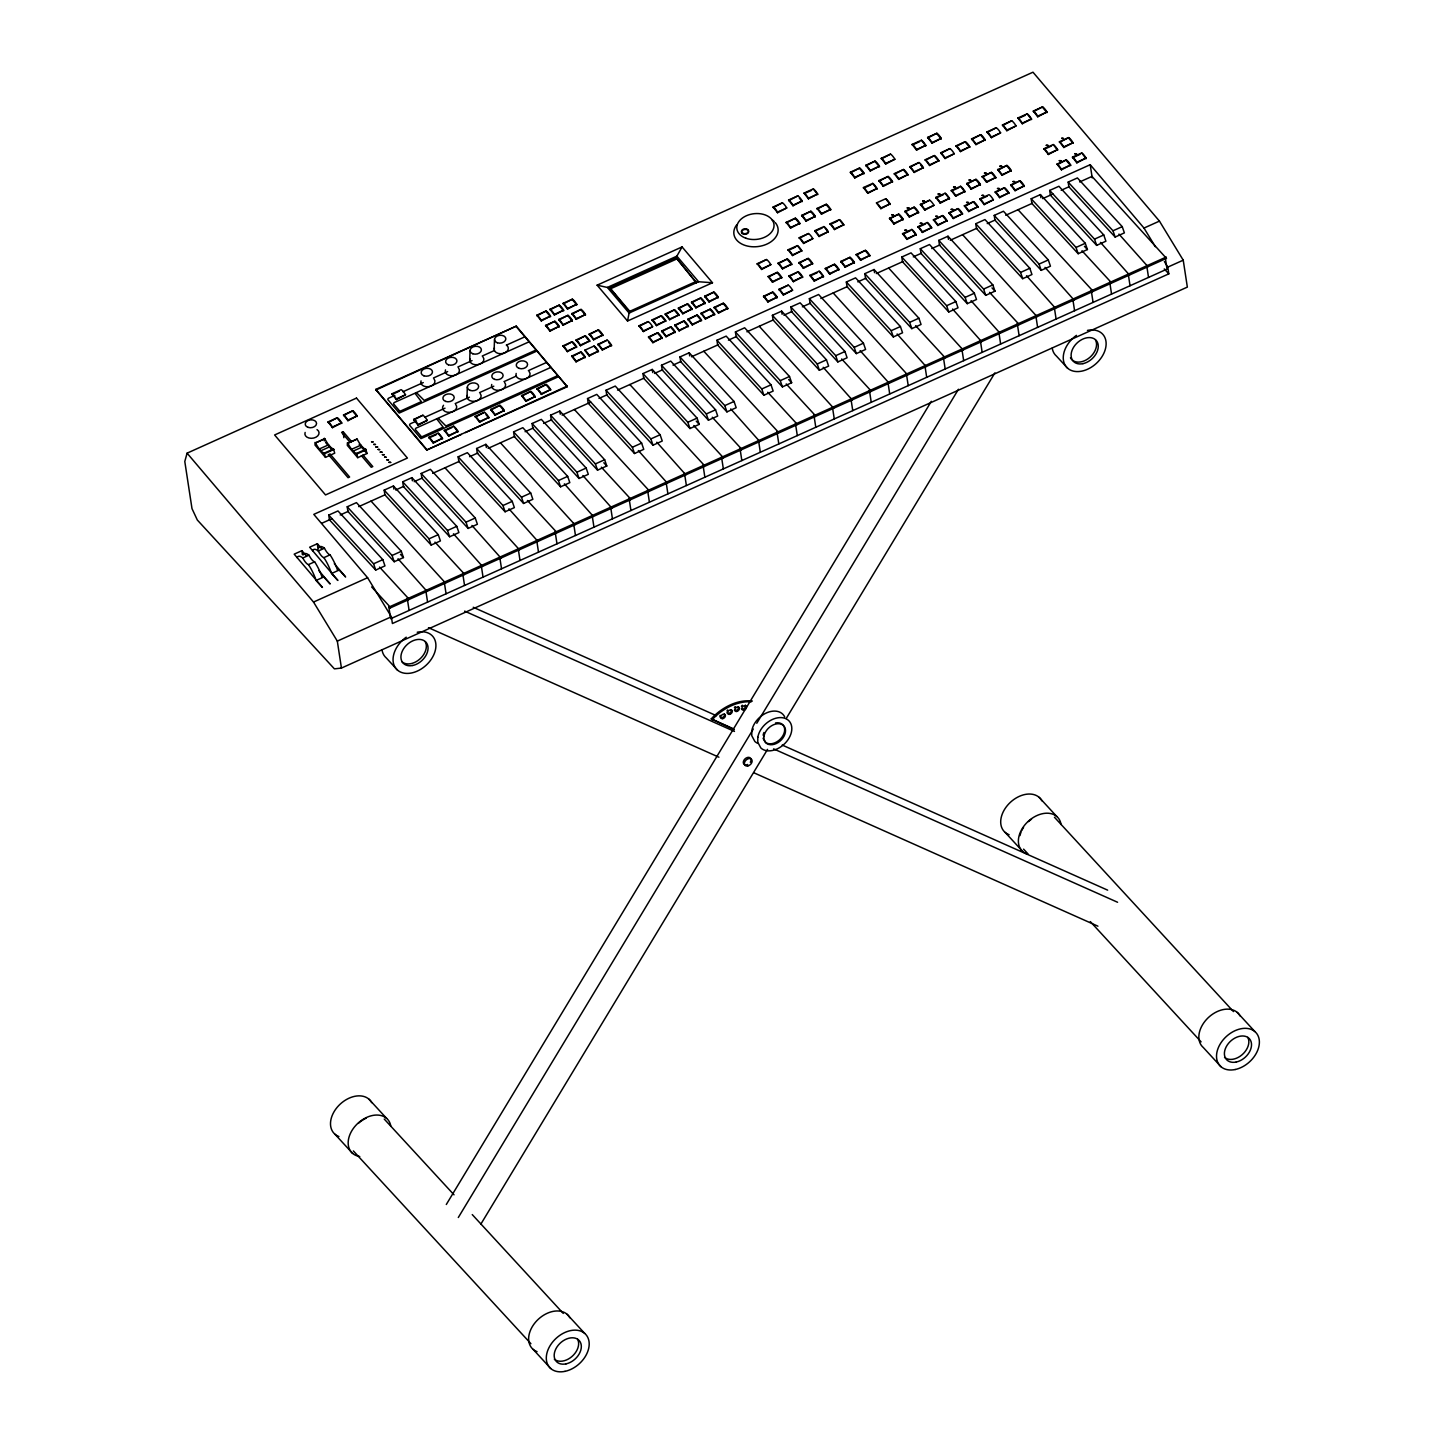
<?xml version="1.0" encoding="UTF-8"?>
<svg xmlns="http://www.w3.org/2000/svg" width="1444" height="1444" viewBox="0 0 1444 1444"><rect width="100%" height="100%" fill="white"/><g stroke="black" fill="none" stroke-linecap="round" stroke-linejoin="round"><path stroke-width="1.5" d="M315.099 442.387L315.027 445.077L325.46 457.369L334.719 453.181L333.492 448.976A16.155 4.91 65.8 0 1 330.116 446.611L328.582 444.806A16.155 4.91 65.8 0 1 324.792 438.723L315.532 442.911A16.155 4.91 65.8 0 0 319.323 448.976L320.857 450.781A16.155 4.91 65.8 0 0 324.214 453.145L325.46 457.369M324.286 440.907L324.358 438.218M347.39 442.712L347.318 445.384L357.751 457.676L367.011 453.506L365.783 449.283A16.155 4.91 65.8 0 1 362.426 446.936L360.892 445.131A16.155 4.91 65.8 0 1 357.101 439.048L347.823 443.218A16.155 4.91 65.8 0 0 351.614 449.301L353.148 451.106A16.155 4.91 65.8 0 0 356.524 453.452L357.751 457.676M466.99 396.775L467.333 387.118M469.715 360.17L470.04 350.513M494.173 349.141L494.498 339.502M627.544 321.001L629.097 313.041L607.364 287.446L597.112 285.172L627.544 321.001L712.488 282.753L682.073 246.924L597.112 285.172M187.088 453.163L184.796 461.502L191.998 508.631L197.323 520.02L334.412 668.861L341.434 668.067L1187.347 287.103L1183.232 260.173L1159.442 221.112L1032.983 72.2L187.088 453.163L313.528 602.058L337.318 641.118L341.434 668.067M607.364 287.446L676.875 256.148L682.073 246.924M446.304 1204.495L931.326 401.324M458.308 1217.509L753.281 729.039M756.782 723.263L958.473 389.248M480.744 1224.313L767.558 749.364M786.222 718.48L994.916 372.877M773.136 206.979L782.413 202.81A11.552 3.52 65.8 0 1 786.745 207.936L777.558 212.737L773.136 206.979A11.552 3.52 65.8 0 1 777.486 212.106L777.558 212.737M788.586 200.03L797.846 195.861A11.552 3.52 65.8 0 1 802.196 200.969L793.009 205.788L788.586 200.03A11.552 3.52 65.8 0 1 792.937 205.156L793.009 205.788M804.037 193.081L813.297 188.893A11.552 3.52 65.8 0 1 817.647 194.019L808.459 198.839L804.037 193.081A11.552 3.52 65.8 0 1 808.369 198.189L808.459 198.839M850.372 172.197L859.649 168.027A11.552 3.52 65.8 0 1 863.981 173.154L854.794 177.955L850.372 172.197A11.552 3.52 65.8 0 1 854.722 177.323L854.794 177.955M865.822 165.248L875.082 161.078A11.552 3.52 65.8 0 1 879.432 166.186L870.245 171.006L865.822 165.248A11.552 3.52 65.8 0 1 870.172 170.374L870.245 171.006M881.273 158.298L890.533 154.111A11.552 3.52 65.8 0 1 894.883 159.237L885.677 164.056L881.273 158.298A11.552 3.52 65.8 0 1 885.605 163.407L885.677 164.056M912.157 144.382L921.434 140.212A11.552 3.52 65.8 0 1 925.766 145.321L916.579 150.14L912.157 144.382A11.552 3.52 65.8 0 1 916.507 149.49L916.579 150.14M927.608 137.415L936.867 133.245A11.552 3.52 65.8 0 1 941.217 138.371L932.03 143.173L927.608 137.415A11.552 3.52 65.8 0 1 931.958 142.541L932.03 143.173M773.208 207.629L782.413 202.81M788.659 200.662L797.846 195.861M805.951 192.882L811.51 190.373M850.444 172.847L859.649 168.027M865.895 165.88L875.082 161.078M881.345 158.93L890.533 154.111M912.229 145.014L919.647 141.674M927.68 138.064L936.867 133.245M536.861 315.171L546.139 310.983A11.552 3.52 65.8 0 1 550.489 316.11L541.283 320.929L536.861 315.171A11.552 3.52 65.8 0 1 541.211 320.279L541.283 320.929M550.002 309.251L559.261 305.081A11.552 3.52 65.8 0 1 563.611 310.189L554.424 315.009L550.002 309.251A11.552 3.52 65.8 0 1 554.352 314.377L554.424 315.009M563.124 303.33L572.402 299.161A11.552 3.52 65.8 0 1 576.752 304.287L567.546 309.088L563.124 303.33A11.552 3.52 65.8 0 1 567.474 308.456L567.546 309.088M536.933 315.803L546.139 310.983M550.074 309.882L559.261 305.081M563.196 303.98L572.402 299.161M461.358 434.427L426.72 450.023L375.729 389.429L516.302 326.127L567.293 386.721L465.419 432.586M375.801 390.06L516.302 326.127M777.486 212.106L786.745 207.936M792.937 205.156L802.196 200.969M808.369 198.189L817.647 194.019M854.722 177.323L863.981 173.154M870.172 170.374L879.432 166.186M885.605 163.407L894.883 159.237M916.507 149.49L925.766 145.321M931.958 142.541L941.217 138.371M628.501 310.929L609.783 287.771L676.207 257.862L696.351 282.681L676.207 257.862M609.928 289.053L676.352 259.144M541.211 320.279L550.489 316.11M554.352 314.377L563.611 310.189M567.474 308.456L576.752 304.287M328.059 421.901L337.336 417.731A11.552 3.52 65.8 0 1 341.668 422.857L332.481 427.659L328.059 421.901A11.552 3.52 65.8 0 1 332.409 427.027L332.481 427.659M343.51 414.951L352.769 410.782A11.552 3.52 65.8 0 1 357.119 415.89L347.932 420.709L343.51 414.951A11.552 3.52 65.8 0 1 347.86 420.06L347.932 420.709M328.131 422.55L337.336 417.731M343.582 415.583L352.769 410.782M391.92 393.815L401.179 389.645A11.552 3.52 65.8 0 1 405.529 394.772L396.342 399.573L391.92 393.815A11.552 3.52 65.8 0 1 396.27 398.941L396.342 399.573M391.992 394.465L399.41 391.125M545.561 325.405L554.839 321.236A11.552 3.52 65.8 0 1 559.171 326.344L549.983 331.163L545.561 325.405A11.552 3.52 65.8 0 1 549.911 330.514L549.983 331.163M558.702 319.485L567.961 315.315A11.552 3.52 65.8 0 1 572.311 320.442L563.106 325.243L558.702 319.485A11.552 3.52 65.8 0 1 563.034 324.611L563.106 325.243M571.824 313.583L581.084 309.395A11.552 3.52 65.8 0 1 585.434 314.521L576.246 319.341L571.824 313.583A11.552 3.52 65.8 0 1 576.174 318.691L576.246 319.341M545.633 326.037L554.839 321.236M558.774 320.135L567.961 315.315M571.896 314.214L581.084 309.395M394.808 395.403L388.707 398.147A1.895 1.318 -6.5 0 0 388.039 399.862L397.93 411.504L399.465 410.818L393.815 404.158A1.877 1.3 -6.5 0 1 394.501 402.443L529.136 341.795M402.948 391.739L423.272 382.588M433.435 378.003L447.658 371.595M457.82 367.011L472.044 360.603M482.224 356.036L494.408 350.531M506.609 345.044L524.894 336.813M786.186 222.34L795.445 218.17A11.552 3.52 65.8 0 1 799.796 223.297L790.59 228.098L786.186 222.34A11.552 3.52 65.8 0 1 790.518 227.466L790.59 228.098M801.619 215.391L810.896 211.221A11.552 3.52 65.8 0 1 815.246 216.329L806.041 221.149L801.619 215.391A11.552 3.52 65.8 0 1 805.969 220.499L806.041 221.149M817.069 208.423L826.347 204.254A11.552 3.52 65.8 0 1 830.679 209.38L821.492 214.181L817.069 208.423A11.552 3.52 65.8 0 1 821.419 213.55L821.492 214.181M863.422 187.558L872.681 183.388A11.552 3.52 65.8 0 1 877.031 188.514L867.826 193.315L863.422 187.558A11.552 3.52 65.8 0 1 867.754 192.684L867.826 193.315M878.854 180.608L888.132 176.439A11.552 3.52 65.8 0 1 892.482 181.547L883.277 186.366L878.854 180.608A11.552 3.52 65.8 0 1 883.205 185.716L883.277 186.366M894.305 173.641L903.583 169.471A11.552 3.52 65.8 0 1 907.915 174.598L898.728 179.399L894.305 173.641A11.552 3.52 65.8 0 1 898.655 178.767L898.728 179.399M909.756 166.692L919.016 162.522A11.552 3.52 65.8 0 1 923.366 167.63L914.178 172.45L909.756 166.692A11.552 3.52 65.8 0 1 914.106 171.818L914.178 172.45M925.207 159.743L934.467 155.555A11.552 3.52 65.8 0 1 938.817 160.681L929.611 165.5L925.207 159.743A11.552 3.52 65.8 0 1 929.539 164.851L929.611 165.5M940.64 152.775L949.917 148.606A11.552 3.52 65.8 0 1 954.267 153.732L945.062 158.533L940.64 152.775A11.552 3.52 65.8 0 1 944.99 157.901L945.062 158.533M956.09 145.826L965.368 141.656A11.552 3.52 65.8 0 1 969.718 146.765L960.513 151.584L956.09 145.826A11.552 3.52 65.8 0 1 960.441 150.934L960.513 151.584M971.541 138.859L980.801 134.689A11.552 3.52 65.8 0 1 985.151 139.815L975.964 144.617L971.541 138.859A11.552 3.52 65.8 0 1 975.891 143.985L975.964 144.617M986.992 131.909L996.252 127.74A11.552 3.52 65.8 0 1 1000.602 132.848L991.414 137.667L986.992 131.909A11.552 3.52 65.8 0 1 991.342 137.036L991.414 137.667M1002.443 124.96L1011.702 120.773A11.552 3.52 65.8 0 1 1016.053 125.899L1006.847 130.718L1002.443 124.96A11.552 3.52 65.8 0 1 1006.775 130.068L1006.847 130.718M1017.876 117.993L1027.153 113.823A11.552 3.52 65.8 0 1 1031.503 118.95L1022.298 123.751L1017.876 117.993A11.552 3.52 65.8 0 1 1022.226 123.119L1022.298 123.751M1033.326 111.044L1042.604 106.856A11.552 3.52 65.8 0 1 1046.936 111.982L1037.749 116.802L1033.326 111.044A11.552 3.52 65.8 0 1 1037.676 116.152L1037.749 116.802M332.409 427.027L341.668 422.857M347.86 420.06L357.119 415.89M786.258 222.99L795.445 218.17M801.691 216.022L810.896 211.221M817.142 209.073L826.347 204.254M863.494 188.207L870.894 184.868M878.927 181.24L888.132 176.439M894.377 174.291L903.583 169.471M909.828 167.323L919.016 162.522M925.279 160.374L934.467 155.555M940.712 153.425L949.917 148.606M956.163 146.458L965.368 141.656M971.613 139.508L980.801 134.689M987.064 132.541L996.252 127.74M1002.515 125.592L1011.702 120.773M1019.807 117.794L1025.366 115.303M1033.399 111.675L1042.604 106.856M396.27 398.941L405.529 394.772M549.911 330.514L559.171 326.344M563.034 324.611L572.311 320.442M576.174 318.691L585.434 314.521M790.518 227.466L799.796 223.297M805.969 220.499L815.246 216.329M821.419 213.55L830.679 209.38M867.754 192.684L877.031 188.514M883.205 185.716L892.482 181.547M898.655 178.767L907.915 174.598M914.106 171.818L923.366 167.63M929.539 164.851L938.817 160.681M944.99 157.901L954.267 153.732M960.441 150.934L969.718 146.765M975.891 143.985L985.151 139.815M991.342 137.036L1000.602 132.848M1006.775 130.068L1016.053 125.899M1022.226 123.119L1031.503 118.95M1037.676 116.152L1046.936 111.982M315.532 442.911L324.792 438.723M351.632 441.665L343.167 431.702L341.614 432.388L350.08 442.351M536.103 349.99L424.175 400.385L416.883 393.057L415.349 393.761L421.359 401.613L398.363 412.027L399.23 413.038L536.969 351.018M319.323 448.976L328.582 444.806M629.927 312.608L629.783 311.326L696.207 281.418M320.857 450.781L330.116 446.611M629.097 313.041L698.607 281.742L712.488 282.753M799.218 237.7L808.478 233.531A11.552 3.52 65.8 0 1 812.828 238.639L803.64 243.458L799.218 237.7A11.552 3.52 65.8 0 1 803.568 242.827L803.64 243.458M814.669 230.751L823.928 226.564A11.552 3.52 65.8 0 1 828.278 231.69L819.091 236.509L814.669 230.751A11.552 3.52 65.8 0 1 819.019 235.859L819.091 236.509M830.119 223.784L839.379 219.614A11.552 3.52 65.8 0 1 843.729 224.741L834.524 229.542L830.119 223.784A11.552 3.52 65.8 0 1 834.452 228.91L834.524 229.542M876.454 202.918L885.713 198.749A11.552 3.52 65.8 0 1 890.064 203.857L880.876 208.676L876.454 202.918A11.552 3.52 65.8 0 1 880.804 208.044L880.876 208.676M799.29 238.332L808.478 233.531M814.741 231.383L822.159 228.044M830.192 224.434L837.592 221.094M324.214 453.145L333.492 448.976M562.943 345.874L572.221 341.705A11.552 3.52 65.8 0 1 576.571 346.831L567.366 351.632L562.943 345.874A11.552 3.52 65.8 0 1 567.293 351L567.366 351.632M576.084 339.972L585.343 335.784A11.552 3.52 65.8 0 1 589.693 340.91L580.506 345.73L576.084 339.972A11.552 3.52 65.8 0 1 580.434 345.08L580.506 345.73M589.206 334.051L598.484 329.882A11.552 3.52 65.8 0 1 602.834 334.99L593.628 339.809L589.206 334.051A11.552 3.52 65.8 0 1 593.556 339.178L593.628 339.809M324.647 453.651L333.925 449.481M347.823 443.218L357.101 439.048M564.875 345.676L572.221 341.705M576.156 340.603L585.343 335.784M589.278 334.683L598.484 329.882M757.216 263.692L766.493 259.523A11.552 3.52 65.8 0 1 770.843 264.631L761.638 269.45L757.216 263.692A11.552 3.52 65.8 0 1 761.566 268.801L761.638 269.45M788.117 249.776L797.395 245.606A11.552 3.52 65.8 0 1 801.727 250.715L792.539 255.534L788.117 249.776A11.552 3.52 65.8 0 1 792.467 254.902L792.539 255.534M803.568 242.827L812.828 238.639M819.019 235.859L828.278 231.69M834.452 228.91L843.729 224.741M880.804 208.044L890.064 203.857M757.288 264.324L766.493 259.523M788.189 250.408L795.608 247.068M413.652 419.41L422.911 415.24A11.552 3.52 65.8 0 1 427.262 420.366L418.074 425.168L413.652 419.41A11.552 3.52 65.8 0 1 418.002 424.536L418.074 425.168M413.724 420.06L422.911 415.24M567.293 351L576.571 346.831M580.434 345.08L589.693 340.91M593.556 339.178L602.834 334.99M351.614 449.301L360.892 445.131M416.54 420.998L410.439 423.742A1.895 1.318 -6.5 0 0 409.771 425.457L419.662 437.099L421.215 436.413L415.547 429.752A1.877 1.3 -6.5 0 1 416.233 428.038L550.868 367.39M424.68 417.334L445.005 408.183M455.167 403.598L469.39 397.19M479.552 392.606L493.794 386.198M503.956 381.631L516.14 376.126M528.342 370.639L546.644 362.408M353.148 451.106L362.426 446.936M761.566 268.801L770.843 264.631M792.467 254.902L801.727 250.715M418.002 424.536L427.262 420.366M571.643 356.108L580.921 351.939A11.552 3.52 65.8 0 1 585.253 357.065L576.066 361.866L571.643 356.108A11.552 3.52 65.8 0 1 575.994 361.235L576.066 361.866M584.766 350.206L594.044 346.037A11.552 3.52 65.8 0 1 598.394 351.145L589.188 355.964L584.766 350.206A11.552 3.52 65.8 0 1 589.116 355.314L589.188 355.964M597.906 344.286L607.166 340.116A11.552 3.52 65.8 0 1 611.516 345.242L602.328 350.044L597.906 344.286A11.552 3.52 65.8 0 1 602.256 349.412L602.328 350.044M638.988 325.784L648.248 321.615A11.552 3.52 65.8 0 1 652.598 326.723L643.392 331.542L638.988 325.784A11.552 3.52 65.8 0 1 643.32 330.911L643.392 331.542M652.11 319.864L661.388 315.695A11.552 3.52 65.8 0 1 665.72 320.821L656.533 325.622L652.11 319.864A11.552 3.52 65.8 0 1 656.46 324.99L656.533 325.622M665.233 313.962L674.51 309.792A11.552 3.52 65.8 0 1 678.861 314.9L669.655 319.72L665.233 313.962A11.552 3.52 65.8 0 1 669.583 319.07L669.655 319.72M678.373 308.041L687.633 303.872A11.552 3.52 65.8 0 1 691.983 308.998L682.795 313.799L678.373 308.041A11.552 3.52 65.8 0 1 682.723 313.167L682.795 313.799M691.495 302.139L700.773 297.951A11.552 3.52 65.8 0 1 705.123 303.078L695.918 307.897L691.495 302.139A11.552 3.52 65.8 0 1 695.846 307.247L695.918 307.897M704.636 296.219L713.896 292.049A11.552 3.52 65.8 0 1 718.246 297.157L709.058 301.976L704.636 296.219A11.552 3.52 65.8 0 1 708.986 301.345L709.058 301.976M778.099 263.133L787.377 258.963A11.552 3.52 65.8 0 1 791.727 264.072L782.522 268.891L778.099 263.133A11.552 3.52 65.8 0 1 782.449 268.259L782.522 268.891M356.524 453.452L365.783 449.283M573.575 355.91L580.921 351.939M597.978 344.935L607.166 340.116M639.06 326.416L648.248 321.615M652.183 320.514L661.388 315.695M665.305 314.593L674.51 309.792M678.445 308.691L687.633 303.872M691.568 302.771L700.773 297.951M704.708 296.85L713.896 292.049M778.172 263.765L787.377 258.963M356.957 453.976L366.216 449.788M889.486 218.279L898.764 214.109A11.552 3.52 65.8 0 1 903.114 219.217L893.908 224.037L889.486 218.279A11.552 3.52 65.8 0 1 893.836 223.387L893.908 224.037M904.937 211.311L914.214 207.142A11.552 3.52 65.8 0 1 918.564 212.268L909.359 217.069L904.937 211.311A11.552 3.52 65.8 0 1 909.287 216.438L909.359 217.069M920.388 204.362L929.647 200.193A11.552 3.52 65.8 0 1 933.997 205.301L924.81 210.12L920.388 204.362A11.552 3.52 65.8 0 1 924.738 209.488L924.81 210.12M935.838 197.413L945.098 193.225A11.552 3.52 65.8 0 1 949.448 198.351L940.261 203.171L935.838 197.413A11.552 3.52 65.8 0 1 940.188 202.521L940.261 203.171M951.289 190.446L960.549 186.276A11.552 3.52 65.8 0 1 964.899 191.402L955.693 196.203L951.289 190.446A11.552 3.52 65.8 0 1 955.621 195.572L955.693 196.203M966.722 183.496L976 179.327A11.552 3.52 65.8 0 1 980.35 184.435L971.144 189.254L966.722 183.496A11.552 3.52 65.8 0 1 971.072 188.604L971.144 189.254M982.173 176.529L991.45 172.359A11.552 3.52 65.8 0 1 995.782 177.486L986.595 182.287L982.173 176.529A11.552 3.52 65.8 0 1 986.523 181.655L986.595 182.287M997.624 169.58L1006.883 165.41A11.552 3.52 65.8 0 1 1011.233 170.518L1002.046 175.338L997.624 169.58A11.552 3.52 65.8 0 1 1001.974 174.706L1002.046 175.338M1043.958 148.714L1053.236 144.544A11.552 3.52 65.8 0 1 1057.586 149.653L1048.38 154.472L1043.958 148.714A11.552 3.52 65.8 0 1 1048.308 153.822L1048.38 154.472M1059.409 141.747L1068.686 137.577A11.552 3.52 65.8 0 1 1073.018 142.703L1063.831 147.505L1059.409 141.747A11.552 3.52 65.8 0 1 1063.759 146.873L1063.831 147.505M889.558 218.91L898.764 214.109M905.009 211.961L914.214 207.142M920.46 204.994L929.647 200.193M935.911 198.045L943.329 194.705M951.361 191.095L958.762 187.756M966.794 184.128L976 179.327M982.245 177.179L991.45 172.359M999.555 169.381L1006.883 165.41M1044.03 149.346L1051.449 146.006M1059.481 142.396L1068.686 137.577M575.994 361.235L585.253 357.065M589.116 355.314L598.394 351.145M602.256 349.412L611.516 345.242M643.32 330.911L652.598 326.723M656.46 324.99L665.72 320.821M669.583 319.07L678.861 314.9M682.723 313.167L691.983 308.998M695.846 307.247L705.123 303.078M708.986 301.345L718.246 297.157M782.449 268.259L791.727 264.072M768.1 276.49L777.359 272.32A11.552 3.52 65.8 0 1 781.709 277.428L772.504 282.248L768.1 276.49A11.552 3.52 65.8 0 1 772.432 281.598L772.504 282.248M798.983 262.573L808.261 258.404A11.552 3.52 65.8 0 1 812.593 263.512L803.405 268.331L798.983 262.573A11.552 3.52 65.8 0 1 803.333 267.7L803.405 268.331M770.013 276.291L777.359 272.32M799.055 263.205L808.261 258.404M893.836 223.387L903.114 219.217M909.287 216.438L918.564 212.268M924.738 209.488L933.997 205.301M940.188 202.521L949.448 198.351M955.621 195.572L964.899 191.402M971.072 188.604L980.35 184.435M986.523 181.655L995.782 177.486M1001.974 174.706L1011.233 170.518M1048.308 153.822L1057.586 149.653M1063.759 146.873L1073.018 142.703M557.835 375.584L445.907 425.98L438.615 418.652L437.081 419.356L443.146 427.135L420.096 437.622L420.962 438.633L558.702 376.613M648.482 336.939L657.742 332.77A11.552 3.52 65.8 0 1 662.092 337.878L652.887 342.697L648.482 336.939A11.552 3.52 65.8 0 1 652.814 342.066L652.887 342.697M661.605 331.019L670.864 326.849A11.552 3.52 65.8 0 1 675.214 331.976L666.027 336.777L661.605 331.019A11.552 3.52 65.8 0 1 665.955 336.145L666.027 336.777M674.727 325.117L684.005 320.947A11.552 3.52 65.8 0 1 688.355 326.055L679.149 330.875L674.727 325.117A11.552 3.52 65.8 0 1 679.077 330.225L679.149 330.875M687.867 319.196L697.127 315.027A11.552 3.52 65.8 0 1 701.477 320.153L692.29 324.954L687.867 319.196A11.552 3.52 65.8 0 1 692.217 324.322L692.29 324.954M700.99 313.294L710.267 309.106A11.552 3.52 65.8 0 1 714.618 314.232L705.412 319.052L700.99 313.294A11.552 3.52 65.8 0 1 705.34 318.402L705.412 319.052M714.13 307.373L723.39 303.204A11.552 3.52 65.8 0 1 727.74 308.312L718.534 313.131L714.13 307.373A11.552 3.52 65.8 0 1 718.462 312.5L718.534 313.131M772.432 281.598L781.709 277.428M803.333 267.7L812.593 263.512M648.555 337.571L657.742 332.77M661.677 331.669L670.864 326.849M674.799 325.748L684.005 320.947M687.94 319.846L697.127 315.027M701.062 313.926L710.267 309.106M714.202 308.005L723.39 303.204M428.868 437.333L438.128 433.164A11.552 3.52 65.8 0 1 442.478 438.272L433.29 443.091L428.868 437.333A11.552 3.52 65.8 0 1 433.218 442.442L433.29 443.091M444.319 430.366L453.578 426.197A11.552 3.52 65.8 0 1 457.928 431.323L448.723 436.124L444.319 430.366A11.552 3.52 65.8 0 1 448.651 435.492L448.723 436.124M475.202 416.468L484.48 412.28A11.552 3.52 65.8 0 1 488.83 417.406L479.625 422.226L475.202 416.468A11.552 3.52 65.8 0 1 479.552 421.576L479.625 422.226M490.653 409.5L499.913 405.331A11.552 3.52 65.8 0 1 504.263 410.457L495.075 415.258L490.653 409.5A11.552 3.52 65.8 0 1 495.003 414.627L495.075 415.258M521.555 395.584L530.814 391.414A11.552 3.52 65.8 0 1 535.164 396.54L525.959 401.342L521.555 395.584A11.552 3.52 65.8 0 1 525.887 400.71L525.959 401.342M536.987 388.635L546.265 384.465A11.552 3.52 65.8 0 1 550.615 389.573L541.41 394.392L536.987 388.635A11.552 3.52 65.8 0 1 541.338 393.761L541.41 394.392M428.94 437.965L436.359 434.626M444.391 431.016L451.791 427.677M475.275 417.099L484.48 412.28M490.725 410.15L499.913 405.331M521.627 396.234L530.814 391.414M537.06 389.266L546.265 384.465M788.966 275.93L798.243 271.761A11.552 3.52 65.8 0 1 802.593 276.869L793.388 281.688L788.966 275.93A11.552 3.52 65.8 0 1 793.316 281.057L793.388 281.688M789.038 276.562L798.243 271.761M652.814 342.066L662.092 337.878M665.955 336.145L675.214 331.976M679.077 330.225L688.355 326.055M692.217 324.322L701.477 320.153M705.34 318.402L714.618 314.232M718.462 312.5L727.74 308.312M433.218 442.442L442.478 438.272M448.651 435.492L457.928 431.323M479.552 421.576L488.83 417.406M495.003 414.627L504.263 410.457M525.887 400.71L535.164 396.54M541.338 393.761L550.615 389.573M793.316 281.057L802.593 276.869M763.515 296.237L772.775 292.067A11.552 3.52 65.8 0 1 777.125 297.193L767.937 301.995L763.515 296.237A11.552 3.52 65.8 0 1 767.865 301.363L767.937 301.995M778.966 289.287L788.225 285.118A11.552 3.52 65.8 0 1 792.576 290.226L783.37 295.045L778.966 289.287A11.552 3.52 65.8 0 1 783.298 294.395L783.37 295.045M809.849 275.371L819.127 271.201A11.552 3.52 65.8 0 1 823.459 276.309L814.272 281.129L809.849 275.371A11.552 3.52 65.8 0 1 814.199 280.497L814.272 281.129M825.3 268.422L834.56 264.234A11.552 3.52 65.8 0 1 838.91 269.36L829.722 274.18L825.3 268.422A11.552 3.52 65.8 0 1 829.65 273.53L829.722 274.18M840.751 261.454L850.011 257.285A11.552 3.52 65.8 0 1 854.361 262.411L845.173 267.212L840.751 261.454A11.552 3.52 65.8 0 1 845.101 266.58L845.173 267.212M856.202 254.505L865.461 250.335A11.552 3.52 65.8 0 1 869.811 255.444L860.606 260.263L856.202 254.505A11.552 3.52 65.8 0 1 860.534 259.613L860.606 260.263M902.536 233.639L911.796 229.452A11.552 3.52 65.8 0 1 916.146 234.578L906.958 239.397L902.536 233.639A11.552 3.52 65.8 0 1 906.886 238.747L906.958 239.397M917.987 226.672L927.247 222.502A11.552 3.52 65.8 0 1 931.597 227.629L922.409 232.43L917.987 226.672A11.552 3.52 65.8 0 1 922.319 231.798L922.409 232.43M933.42 219.723L942.697 215.553A11.552 3.52 65.8 0 1 947.047 220.661L937.842 225.481L933.42 219.723A11.552 3.52 65.8 0 1 937.77 224.831L937.842 225.481M948.87 212.755L958.148 208.586A11.552 3.52 65.8 0 1 962.498 213.712L953.293 218.513L948.87 212.755A11.552 3.52 65.8 0 1 953.221 217.882L953.293 218.513M964.321 205.806L973.599 201.637A11.552 3.52 65.8 0 1 977.931 206.745L968.744 211.564L964.321 205.806A11.552 3.52 65.8 0 1 968.671 210.932L968.744 211.564M979.772 198.857L989.032 194.669A11.552 3.52 65.8 0 1 993.382 199.795L984.194 204.615L979.772 198.857A11.552 3.52 65.8 0 1 984.122 203.965L984.194 204.615M995.223 191.89L1004.482 187.72A11.552 3.52 65.8 0 1 1008.833 192.846L999.627 197.647L995.223 191.89A11.552 3.52 65.8 0 1 999.555 197.016L999.627 197.647M1010.656 184.94L1019.933 180.771A11.552 3.52 65.8 0 1 1024.283 185.879L1015.078 190.698L1010.656 184.94A11.552 3.52 65.8 0 1 1015.006 190.048L1015.078 190.698M1057.008 164.075L1066.268 159.887A11.552 3.52 65.8 0 1 1070.618 165.013L1061.43 169.832L1057.008 164.075A11.552 3.52 65.8 0 1 1061.358 169.183L1061.43 169.832M1072.459 157.107L1081.718 152.938A11.552 3.52 65.8 0 1 1086.069 158.064L1076.863 162.865L1072.459 157.107A11.552 3.52 65.8 0 1 1076.791 162.233L1076.863 162.865M763.587 296.886L772.775 292.067M779.038 289.919L788.225 285.118M811.781 275.172L817.34 272.663M825.372 269.053L834.56 264.234M840.823 262.104L850.011 257.285M856.274 255.137L865.461 250.335M902.608 234.271L910.027 230.932M918.059 227.322L925.46 223.982M933.492 220.354L942.697 215.553M948.943 213.405L958.148 208.586M966.253 205.608L973.599 201.637M979.844 199.489L987.263 196.149M995.295 192.539L1004.482 187.72M1010.728 185.572L1019.933 180.771M1058.921 163.876L1066.268 159.887M1072.531 157.757L1079.931 154.418M426.72 450.023L567.221 386.089M767.865 301.363L777.125 297.193M783.298 294.395L792.576 290.226M814.199 280.497L823.459 276.309M829.65 273.53L838.91 269.36M845.101 266.58L854.361 262.411M860.534 259.613L869.811 255.444M906.886 238.747L916.146 234.578M922.319 231.798L931.597 227.629M937.77 224.831L947.047 220.661M953.221 217.882L962.498 213.712M968.671 210.932L977.931 206.745M984.122 203.965L993.382 199.795M999.555 197.016L1008.833 192.846M1015.006 190.048L1024.283 185.879M1061.358 169.183L1070.618 165.013M1076.791 162.233L1086.069 158.064M1155.326 246.671L1143.991 228.062L1090.202 164.706L313.799 514.371L367.588 577.708L391.378 616.768L392.407 623.519L1168.81 273.855L1167.781 267.122L1164.387 261.545M328.727 515.111L337.968 510.941L382.822 559.64L384.97 565.886L375.711 570.055L329.449 519.822L328.727 515.111L373.581 563.792L375.711 570.055M347.21 506.79L356.451 502.62L401.306 551.301L403.454 557.564L394.212 561.734L347.932 511.501L347.21 506.79L392.064 555.471L394.212 561.734M384.176 490.13L393.436 485.978L438.272 534.659L440.42 540.922L431.178 545.074L384.898 494.841L384.176 490.13L429.03 538.829L431.178 545.074M402.677 481.809L411.919 477.639L456.755 526.338L458.903 532.583L449.662 536.753L403.399 486.52L402.677 481.809L447.514 530.489L449.662 536.753M421.161 473.488L430.402 469.318L475.257 518.017L477.386 524.262L468.145 528.432L421.883 478.199L421.161 473.488L465.997 522.168L468.145 528.432M458.127 456.827L467.369 452.676L512.223 501.357L514.371 507.62L505.111 511.772L458.849 461.538L458.127 456.827L502.981 505.526L505.111 511.772M476.61 448.506L485.852 444.337L530.706 493.036L532.854 499.299L523.612 503.451L477.332 453.217L476.61 448.506L521.464 497.205L523.612 503.451M513.577 431.864L522.836 427.695L567.673 476.376L569.82 482.639L560.579 486.808L514.299 436.575L513.577 431.864L558.431 480.545L560.579 486.808M532.078 423.525L541.319 419.374L586.156 468.055L588.304 474.318L579.062 478.469L532.8 428.254L532.078 423.525L576.914 472.224L579.062 478.469M550.561 415.204L559.803 411.053L604.657 459.733L606.787 465.997L597.545 470.148L551.283 419.915L550.561 415.204L595.397 463.903L597.545 470.148M587.528 398.562L596.769 394.392L641.623 443.091L643.753 449.337L634.512 453.506L588.249 403.273L587.528 398.562L632.382 447.243L634.512 453.506M606.011 390.241L615.252 386.071L660.107 434.752L662.254 441.016L653.013 445.185L606.733 394.952L606.011 390.241L650.865 438.922L653.013 445.185M642.977 373.581L652.237 369.429L697.073 418.11L699.221 424.374L689.979 428.525L643.699 378.292L642.977 373.581L687.831 422.28L689.979 428.525M661.478 365.26L670.72 361.09L715.556 409.789L717.704 416.034L708.462 420.204L662.2 369.971L661.478 365.26L706.315 413.941L708.462 420.204M679.962 356.939L689.203 352.769L734.039 401.45L736.187 407.713L726.946 411.883L680.684 361.65L679.962 356.939L724.798 405.62L726.946 411.883M716.928 340.279L726.17 336.127L771.024 384.808L773.154 391.071L763.912 395.223L717.65 344.99L716.928 340.279L761.782 388.977L763.912 395.223M735.411 331.958L744.653 327.788L789.507 376.487L791.655 382.732L782.413 386.902L736.133 336.669L735.411 331.958L780.265 380.638L782.413 386.902M772.378 315.315L781.619 311.146L826.473 359.827L828.621 366.09L819.38 370.26L773.1 320.026L772.378 315.315L817.232 363.996L819.38 370.26M790.879 306.976L800.12 302.825L844.957 351.506L847.105 357.769L837.863 361.921L791.601 311.687L790.879 306.976L835.715 355.675L837.863 361.921M809.362 298.655L818.604 294.504L863.44 343.185L865.588 349.448L856.346 353.599L810.084 303.366L809.362 298.655L854.198 347.354L856.346 353.599M846.328 282.013L855.57 277.844L900.424 326.543L902.554 332.788L893.313 336.957L847.05 286.724L846.328 282.013L891.183 330.694L893.313 336.957M864.812 273.674L874.053 269.523L918.907 318.203L921.055 324.467L911.814 328.636L865.534 278.403L864.812 273.674L909.666 322.373L911.814 328.636M901.778 257.032L911.02 252.862L955.874 301.561L958.022 307.807L948.78 311.976L902.5 261.743L901.778 257.032L946.632 305.713L948.78 311.976M920.279 248.711L929.521 244.541L974.357 293.24L976.505 299.486L967.263 303.655L920.983 253.422L920.279 248.711L965.115 297.392L967.263 303.655M938.762 240.39L948.004 236.22L992.84 284.901L994.988 291.165L985.747 295.334L939.484 245.101L938.762 240.39L983.599 289.071L985.747 295.334M975.729 223.73L984.97 219.578L1029.825 268.259L1031.955 274.522L1022.713 278.674L976.451 228.441L975.729 223.73L1020.583 272.429L1022.713 278.674M994.212 215.409L1003.454 211.239L1048.308 259.938L1050.456 266.183L1041.214 270.353L994.934 220.12L994.212 215.409L1039.066 264.09L1041.214 270.353M1031.178 198.749L1040.42 194.597L1085.274 243.278L1087.422 249.541L1078.181 253.711L1031.9 203.478L1031.178 198.749L1076.033 247.447L1078.181 253.711M1049.68 190.427L1058.921 186.276L1103.757 234.957L1105.905 241.22L1096.664 245.372L1050.384 195.139L1049.68 190.427L1094.516 239.126L1096.664 245.372M1068.163 182.106L1077.404 177.937L1122.241 226.636L1124.389 232.881L1115.147 237.051L1068.885 186.817L1068.163 182.106L1112.999 230.787L1115.147 237.051M321.741 523.288L332.012 518.667M340.224 514.966L348.455 511.266M358.726 506.645L385.422 494.624M395.692 489.985L403.905 486.285M414.175 481.664L422.388 477.964M432.658 473.343L459.354 461.322M469.625 456.683L477.856 452.983M488.126 448.362L514.822 436.341M525.093 431.72L533.305 428.02M543.576 423.399L551.788 419.699M562.059 415.06L590.813 402.118M599.025 398.418L607.256 394.717M617.527 390.097L644.223 378.057M654.493 373.436L662.706 369.736M672.976 365.115L681.189 361.415M691.459 356.794L718.155 344.773M728.426 340.134L736.657 336.434M746.927 331.813L773.623 319.792M783.893 315.171L792.106 311.471M802.377 306.832L810.589 303.132M820.86 298.511L847.556 286.49M857.826 281.869L866.057 278.169M876.309 273.548L903.023 261.508M913.294 256.888L921.507 253.187M931.777 248.567L939.99 244.866M950.26 240.245L976.956 228.206M987.227 223.585L995.439 219.885M1005.71 215.264L1032.424 203.243M1042.694 198.622L1052.965 193.983M1061.178 190.283L1069.39 186.583M1079.661 181.962L1091.989 176.421L1166.445 258.368L390.042 608.032L388.761 606.624L390.313 616.732M306.164 555.669L301.922 550.669L294.197 554.153L322.445 587.437L316.037 580.47L323.763 576.986L330.171 583.954L318.871 570.633M321.615 548.72L317.373 543.72L309.648 547.204L337.896 580.47L331.488 573.521L339.214 570.037L345.621 576.986L334.322 563.683M297.067 557.637A22.238 6.769 65.8 0 1 302.825 557.98L308.998 555.2A10.198 3.105 65.8 0 0 314.63 561.824A22.238 6.769 65.8 0 1 322.066 577.022M312.518 550.687A22.238 6.769 65.8 0 1 318.276 551.012L324.449 548.233A10.198 3.105 65.8 0 0 330.08 554.857A22.238 6.769 65.8 0 1 337.517 570.073M302.825 557.98A10.198 3.105 65.8 0 0 308.456 564.604L314.63 561.824M318.276 551.012A10.198 3.105 65.8 0 0 323.889 557.637L330.08 554.857M373.581 563.792L382.822 559.64M392.064 555.471L401.306 551.301M429.03 538.829L438.272 534.659M447.514 530.489L456.755 526.338M465.997 522.168L475.257 518.017M502.981 505.526L512.223 501.357M521.464 497.205L530.706 493.036M558.431 480.545L567.673 476.376M576.914 472.224L586.156 468.055M595.397 463.903L604.657 459.733M632.382 447.243L641.623 443.091M650.865 438.922L660.107 434.752M687.831 422.28L697.073 418.11M706.315 413.941L715.556 409.789M724.798 405.62L734.039 401.45M761.782 388.977L771.024 384.808M780.265 380.638L789.507 376.487M817.232 363.996L826.473 359.827M835.715 355.675L844.957 351.506M854.198 347.354L863.44 343.185M891.183 330.694L900.424 326.543M909.666 322.373L918.907 318.203M946.632 305.713L955.874 301.561M965.115 297.392L974.357 293.24M983.599 289.071L992.84 284.901M1020.583 272.429L1029.825 268.259M1039.066 264.09L1048.308 259.938M1076.033 247.447L1085.274 243.278M1094.516 239.126L1103.757 234.957M1112.999 230.787L1122.241 226.636M313.528 602.058L367.588 577.708M1143.991 228.062L1159.442 221.112M371.649 586.932L389.844 606.679L1166.247 257.032M337.318 641.118L391.378 616.768M1167.781 267.122L1183.232 260.173M390.62 618.754L1167.023 269.089L1165.164 256.978L1166.445 258.368M473.235 607.274L716.296 715.646M782.197 745.05L1107.656 890.154M752.378 701.062A42.959 30.198 -42.6 0 0 711.224 718.877L733.48 728.787M711.224 718.877L734.328 729.725M464.625 611.119L734.473 731.422M773.605 748.876L1117.584 902.265M428.489 627.689L718.913 757.197M753.93 772.811L1097.927 926.182M1164.261 268.927L1168.81 273.855M1118.956 234.09L1147.962 266.689L1146.68 265.299M1100.472 242.412L1129.479 275.028L1128.197 273.62M1084.426 246.292L1087.422 249.541M1081.989 250.751L1110.779 281.995L1110.996 283.349L1109.696 281.959L1111.555 294.071M1018.038 209.723L1092.296 290.334L1092.494 291.67L1091.213 290.28L1093.072 302.392M1045.023 267.393L1074.011 299.991M1026.54 275.714L1055.528 308.33L1054.246 306.922M962.588 234.686L1037.045 316.651L1035.763 315.261M1067.712 368.31L1056.485 356.127A24.458 17.184 -42.6 0 1 1052.225 348.148M992.01 287.916L994.988 291.165M989.555 292.374L1018.345 323.618L1018.561 324.972L1017.28 323.582L1019.121 335.694M971.072 300.695L1000.078 333.293M952.589 309.016L981.595 341.614M888.638 267.988L963.094 349.953L961.812 348.546M915.622 325.676L944.412 356.921L944.611 358.274L943.329 356.885L945.188 368.996M897.139 333.997L926.127 366.595M833.188 292.97L907.644 374.917M860.155 350.639L889.161 383.256M841.672 358.96L870.461 390.223L870.678 391.577L869.396 390.169L871.237 402.298M823.188 367.299L852.195 399.898M759.237 326.272L833.693 408.219M788.659 379.501L791.655 382.732M786.222 383.942L815.012 415.204L815.21 416.54L813.929 415.15L815.788 427.28M767.739 392.263L796.528 423.525L796.727 424.879L795.445 423.471L797.305 435.601M703.788 351.235L778.045 431.846L778.244 433.2L776.962 431.81L778.821 443.922M730.754 408.923L759.761 441.521M712.271 417.244L741.061 448.506L741.277 449.842L739.996 448.452L741.837 460.582M696.243 421.125L699.221 424.374M1039.12 797.323L1056.791 816.51M1237.255 1012.424L1254.926 1031.612M693.788 425.565L722.578 456.827L722.794 458.181L721.495 456.773L723.354 468.903M1054.445 817.232L1233.483 1011.594M629.837 384.537L704.094 465.148L704.311 466.502L703.011 465.094L704.871 477.224M656.821 442.225L685.81 474.823M1023.579 849.126L1028.128 854.054M1090.328 921.597L1201.101 1041.846M1005.15 832.394L1022.839 851.581M1220.974 1066.701L1203.303 1047.514A24.458 17.184 -42.6 0 1 1209.531 1016.522A24.458 17.184 -42.6 0 1 1240.071 1015.944M638.338 450.546L667.327 483.144L666.045 481.754M574.387 409.518L648.645 490.13L648.843 491.465L647.562 490.076L649.421 502.205M603.809 462.748L606.787 465.997M601.354 467.188L630.162 498.451L630.36 499.804L629.079 498.397L630.938 510.526M582.871 475.527L611.877 508.126M564.387 483.848L593.394 516.447M500.436 442.821L574.911 524.768L573.611 523.378M527.421 500.49L556.211 531.753L556.409 533.107L555.128 531.699L556.987 543.828M508.938 508.811L537.926 541.428M444.987 467.784L519.443 549.749M471.953 525.472L500.96 558.07M453.47 533.793L482.476 566.391L481.195 565.001M434.987 542.114L463.777 573.376L463.993 574.73L462.694 573.322L464.553 585.452M371.036 501.086L445.51 583.051M400.457 554.334L403.454 557.564M398.021 558.774L427.009 591.372M379.537 567.095L408.327 598.357L408.526 599.693L407.244 598.303L409.103 610.415M397.515 670.124L386.288 657.941A24.458 17.184 -42.6 0 1 382.028 649.962M368.906 1099.137L386.577 1118.324M567.059 1314.257L584.73 1333.444M384.23 1119.046L454.03 1194.82M472.242 1214.584L563.286 1313.426M353.365 1150.94L530.905 1343.678M334.954 1134.226L352.625 1153.413M533.107 1349.346L550.778 1368.515M1042.676 107.506L1047.008 112.614M1068.759 138.209L1073.091 143.335M1086.141 158.696L1081.718 152.938M1031.576 119.581L1027.153 113.823M1057.658 150.284L1053.236 144.544M1066.34 160.537L1070.69 165.645M980.873 135.321L985.223 140.447M1006.955 166.042L1011.305 171.168M1020.005 181.403L1024.356 186.511M965.44 142.288L969.79 147.396M991.523 172.991L995.855 178.117M1004.555 188.352L1008.905 193.478M936.939 133.877L941.289 139.003M976.072 179.958L980.422 185.085M925.839 145.952L921.434 140.212M934.539 156.205L938.889 161.313M964.971 192.034L960.549 186.276M973.671 202.268L978.003 207.394M920.55 164.869L923.438 168.28M949.52 198.983L945.098 193.225M958.22 209.236L962.57 214.344M903.655 170.121L907.987 175.229M942.77 216.185L947.12 221.311M875.154 161.71L879.504 166.836M888.204 177.07L892.554 182.197M914.287 207.792L918.637 212.9M931.669 228.26L927.247 222.502M859.721 168.677L864.053 173.785M877.104 189.146L872.681 183.388M890.136 204.506L885.713 198.749M898.836 214.741L903.186 219.867M916.218 235.21L911.796 229.452M817.719 194.651L813.297 188.893M826.419 204.904L830.751 210.012M843.801 225.372L839.379 219.614M865.534 250.967L869.884 256.093M799.38 198.207L802.268 201.619M810.968 211.853L815.318 216.979M828.351 232.322L823.928 226.564M850.083 257.916L854.433 263.043M795.518 218.802L799.868 223.928M834.632 264.884L838.982 269.992M801.799 251.364L797.395 245.606M808.333 259.036L812.665 264.162M823.531 276.959L819.127 271.201M787.449 259.595L791.799 264.721M798.315 272.393L802.665 277.519M777.432 272.952L781.782 278.078M772.847 292.699L777.197 297.825M713.968 292.681L718.318 297.807M723.462 303.836L727.812 308.962M676.875 256.148L698.607 281.742M700.845 298.601L705.195 303.709M710.34 309.756L714.69 314.864M687.705 304.503L692.055 309.63M697.199 315.658L701.549 320.785M674.583 310.424L678.933 315.55M684.077 321.579L688.427 326.705M661.46 316.344L665.792 321.452M670.937 327.499L675.287 332.607M657.814 333.402L662.164 338.528M609.783 287.771L629.783 311.326M572.474 299.792L576.824 304.919M581.156 310.045L585.506 315.153M598.556 330.514L602.906 335.64M608.7 342.463L611.588 345.874M559.333 305.713L563.683 310.839M568.034 315.947L572.384 321.073M585.416 336.434L589.766 341.542M598.466 351.776L594.044 346.037M546.211 311.633L550.561 316.741M554.911 321.868L559.243 326.976M572.293 342.336L576.643 347.462M580.993 352.571L585.325 357.697M516.374 326.759L567.293 386.721M546.337 385.097L550.687 390.223M530.887 392.046L535.237 397.172M499.985 405.963L504.335 411.089M485.996 414.627L488.902 418.038M458.001 431.955L453.578 426.197M442.55 438.904L438.128 433.164M375.729 389.429L426.648 449.391M352.841 411.414L357.191 416.54M337.409 418.363L341.741 423.489M359.195 444.283L367.011 453.506M362.913 454.95L372.787 466.574L371.234 467.26L361.361 455.636M325.586 442.442L332.12 450.113M329.864 453.759L349.61 477.007L348.058 477.693L328.311 454.445M763.064 738.227L765.067 741.981A12.346 8.682 -42.6 0 0 783.063 735.465A12.346 8.682 -42.6 0 0 775.554 722.939M1146.987 267.32L1148.521 277.428M1128.504 275.642L1130.038 285.75M1090.202 164.706L1092.206 177.883M1073.036 300.623L1074.589 310.731M1040.42 194.597L1040.907 197.738M1054.553 308.944L1056.105 319.052M1036.07 317.265L1037.622 327.373M998.797 331.903L1000.638 344.015M980.62 342.246L982.155 352.354M948.004 236.22L948.473 239.361M962.119 350.567L963.671 360.675M924.846 365.206L926.705 377.317M906.67 375.548L908.222 385.656M874.053 269.523L874.541 272.663M888.186 383.869L889.721 393.977M850.895 398.508L852.754 410.619M832.719 408.851L834.271 418.94M781.619 311.146L782.106 314.287M758.786 442.153L760.32 452.243M689.203 352.769L689.672 355.91M684.528 473.433L686.387 485.545M652.237 369.429L652.706 372.57M666.352 483.776L667.904 493.866M610.595 506.736L612.437 518.847M592.419 517.078L593.953 527.168M559.803 411.053L560.272 414.193M573.918 525.399L575.47 535.489M536.645 540.02L538.504 552.149M518.468 550.381L520.02 560.471M485.852 444.337L486.339 447.496M499.985 558.702L501.537 568.792M481.502 567.023L483.036 577.131M444.21 581.661L446.07 593.773M411.919 477.639L412.388 480.78M426.034 592.004L427.586 602.094M393.436 485.978L393.905 489.119M389.844 606.679L390.042 608.032M343.167 431.702L343.834 437.676M317.373 543.72L318.041 549.713M301.922 550.669L302.374 554.658M1087.458 330.405A24.458 17.184 -42.6 0 1 1103.721 353.545A24.458 17.184 -42.6 0 1 1068.921 369.213A24.458 17.184 -42.6 0 1 1076.448 335.351M1095.509 340.026A15.487 10.884 -42.6 0 1 1088.198 358.672A15.487 10.884 -42.6 0 1 1070.455 357.805M1019.987 835.589A22.238 15.631 -42.6 0 1 1020.998 832.285M1021.702 830.643A22.238 15.631 -42.6 0 1 1023.525 827.412M1028.507 821.6A22.238 15.631 -42.6 0 1 1031.521 819.163M1026.792 853.891A24.458 17.184 -42.6 0 1 1029.067 820.589A24.458 17.184 -42.6 0 1 1061.051 824.47M1009.121 834.722A24.458 17.184 -42.6 0 1 1009.067 803.604A24.458 17.184 -42.6 0 1 1041.918 800.824M1247.815 1037.37A15.487 10.884 -42.6 0 1 1242.075 1054.77A15.487 10.884 -42.6 0 1 1224.53 1057.351M358.311 1123.414A22.238 15.631 -42.6 0 1 366.235 1118.161M359.755 1156.518A24.458 17.184 -42.6 0 1 357.282 1123.865A24.458 17.184 -42.6 0 1 390.837 1126.302M338.925 1136.536A24.458 17.184 -42.6 0 1 338.853 1105.436A24.458 17.184 -42.6 0 1 371.722 1102.656M537.06 1351.656A24.458 17.184 -42.6 0 1 537.006 1320.538A24.458 17.184 -42.6 0 1 569.857 1317.758M577.6 1339.184A15.487 10.884 -42.6 0 1 571.878 1356.584A15.487 10.884 -42.6 0 1 554.334 1359.183M417.244 632.237A24.458 17.184 -42.6 0 1 433.507 655.377A24.458 17.184 -42.6 0 1 398.706 671.045A24.458 17.184 -42.6 0 1 406.251 637.183M425.312 641.858A15.487 10.884 -42.6 0 1 419.59 659.258A15.487 10.884 -42.6 0 1 402.028 661.857M747.703 764.49A4.44 3.123 -42.6 0 1 743.299 762.558A4.44 3.123 -42.6 0 1 747.342 757.504A4.44 3.123 -42.6 0 1 751.042 760.32M750.79 761.295A4.44 3.123 -42.6 0 1 750.284 762.27M757.901 743.407A19.53 13.718 -42.6 0 1 754.833 741.44L751.764 735.682L751.801 730.772A19.53 13.718 -42.6 0 1 766.944 712.704A19.53 13.718 -42.6 0 1 784.688 716.892M763.154 735.231A12.346 8.682 -42.6 0 1 763.966 732.487M724.401 714.004A2.671 1.877 -42.6 0 1 722.162 717.65A2.671 1.877 -42.6 0 1 720.087 715.322M731.278 709.672A2.671 1.877 -42.6 0 1 729.978 712.885A2.671 1.877 -42.6 0 1 726.946 712.704M726.946 711.062A2.671 1.877 -42.6 0 1 727.704 709.943M738.407 706.802A2.671 1.877 -42.6 0 1 734.382 710.213M734.4 707.596A2.671 1.877 -42.6 0 1 735.357 706.621M745.429 705.448A2.671 1.877 -42.6 0 1 741.386 708.842M741.422 706.224A2.671 1.877 -42.6 0 1 742.396 705.232M712.091 719.798A42.959 30.198 -42.6 0 1 751.259 701.802M745.79 706.658A2.671 1.877 -42.6 0 1 745.375 705.213M458.524 368.021A7.112 4.91 -6.5 0 1 453.199 375.657A7.112 4.91 -6.5 0 1 445.51 369.881M482.982 357.011A7.112 4.91 -6.5 0 1 477.657 364.646A7.112 4.91 -6.5 0 1 469.968 358.87M455.799 404.645A7.112 4.91 -6.5 0 1 449.553 412.352A7.112 4.91 -6.5 0 1 443.525 405.259M529.172 371.595A7.112 4.91 -6.5 0 1 523.847 379.23A7.112 4.91 -6.5 0 1 516.176 373.454M317.03 429.608A7.112 4.91 -6.5 0 1 313.727 438.037A7.112 4.91 -6.5 0 1 305.135 432.442M434.066 379.05A7.112 4.91 -6.5 0 1 428.742 386.667A7.112 4.91 -6.5 0 1 421.052 380.891M506.321 345.044A7.112 4.91 -6.5 0 1 503.017 353.455A7.112 4.91 -6.5 0 1 494.426 347.86M504.714 382.606A7.112 4.91 -6.5 0 1 499.389 390.241A7.112 4.91 -6.5 0 1 491.718 384.465M480.256 393.634A7.112 4.91 -6.5 0 1 474.932 401.252A7.112 4.91 -6.5 0 1 467.26 395.475M318.691 547.908A22.238 6.769 65.8 0 1 324.449 548.233M323.889 557.637A22.238 6.769 65.8 0 1 331.344 572.853M775.284 222.629A22.238 15.361 -6.5 0 1 755.717 246.762A22.238 15.361 -6.5 0 1 736.909 224.596M771.8 219.614A22.238 15.361 -6.5 0 1 774.255 221.546M747.541 233.495A3.556 2.455 -6.5 0 1 741.729 232.881A3.556 2.455 -6.5 0 1 745.411 229.397A3.556 2.455 -6.5 0 1 748.118 232.953M303.24 554.857A22.238 6.769 65.8 0 1 308.998 555.2M308.456 564.604A22.238 6.769 65.8 0 1 315.893 579.802M757.811 737.288L757.775 742.198L760.826 747.956A19.53 13.718 -42.6 0 0 787.973 739.761A19.53 13.718 -42.6 0 0 781.691 717.632A19.53 13.718 -42.6 0 0 757.811 737.288M764.02 736.151L763.912 739.238L765.934 742.902A12.346 8.682 -42.6 0 0 783.099 737.722A12.346 8.682 -42.6 0 0 779.128 723.733A12.346 8.682 -42.6 0 0 764.02 736.151M371.541 441.864L373.274 441.936L371.631 441.702M373.707 444.427L375.458 444.481L373.707 444.427M375.891 446.972L377.624 447.044L375.891 446.972M378.057 449.535L379.808 449.607L378.147 449.391M380.241 452.098L381.974 452.171L380.241 452.098M382.407 454.661L384.14 454.734L382.407 454.661M384.573 457.225L386.324 457.279L384.664 457.062M386.757 459.77L388.49 459.842L386.757 459.77M388.923 462.333L390.674 462.405L388.923 462.333M891.796 214.885L893.529 214.957L891.887 214.723M907.247 207.918L908.98 207.99L907.247 207.918M904.828 230.246L906.579 230.3L904.828 230.246M922.68 200.969L924.431 201.041L922.68 200.969M920.279 223.279L922.012 223.351L920.279 223.279M938.131 194.019L939.882 194.074L938.131 194.019M935.73 216.329L937.463 216.401L935.73 216.329M953.581 187.052L955.314 187.124L953.581 187.052M951.181 209.362L952.914 209.434L951.181 209.362M969.032 180.103L970.765 180.175L969.123 179.94M966.614 202.413L968.364 202.485L966.614 202.413M984.483 173.136L986.216 173.208L984.483 173.136M982.064 195.463L983.815 195.518L982.155 195.301M999.916 166.186L1001.667 166.259L999.916 166.186M997.515 188.496L999.248 188.568L997.515 188.496M1012.966 181.547L1014.699 181.619L1012.966 181.547M1046.268 145.321L1048.001 145.393L1046.268 145.321M1061.701 138.353L1063.452 138.425L1061.809 138.209M1059.3 160.681L1061.051 160.735L1059.3 160.681M1074.751 153.714L1076.484 153.786L1074.751 153.714M356.488 398.093L274.613 434.969L325.532 494.931L407.407 458.055L356.488 398.093M1082.946 363.653A15.487 10.884 -42.6 0 0 1097.223 341.885A15.487 10.884 -42.6 0 0 1073.903 346.759A15.487 10.884 -42.6 0 0 1082.946 363.653M1235.198 1069.517A24.458 17.184 -42.6 0 0 1257.742 1035.131A24.458 17.184 -42.6 0 0 1220.938 1042.821A24.458 17.184 -42.6 0 0 1235.198 1069.517M1236.208 1062.044A15.487 10.884 -42.6 0 0 1250.486 1040.276A15.487 10.884 -42.6 0 0 1227.183 1045.149A15.487 10.884 -42.6 0 0 1236.208 1062.044M565.001 1371.349A24.458 17.184 -42.6 0 0 587.546 1336.945A24.458 17.184 -42.6 0 0 550.724 1344.653A24.458 17.184 -42.6 0 0 565.001 1371.349M566.012 1363.876A15.487 10.884 -42.6 0 0 580.289 1342.09A15.487 10.884 -42.6 0 0 556.969 1346.981A15.487 10.884 -42.6 0 0 566.012 1363.876M412.731 665.485A15.487 10.884 -42.6 0 0 427.009 643.699A15.487 10.884 -42.6 0 0 403.706 648.591A15.487 10.884 -42.6 0 0 412.731 665.485M747.757 765.988A4.44 3.123 -42.6 0 0 751.855 759.743A4.44 3.123 -42.6 0 0 745.158 761.132A4.44 3.123 -42.6 0 0 747.757 765.988M743.786 710.105A2.671 1.877 -42.6 0 0 746.295 706.369A2.671 1.877 -42.6 0 0 742.288 707.145A2.671 1.877 -42.6 0 0 743.786 710.105M729.635 714.347A2.671 1.877 -42.6 0 0 732.126 710.61A2.671 1.877 -42.6 0 0 728.119 711.405A2.671 1.877 -42.6 0 0 729.635 714.347M722.722 718.643A2.671 1.877 -42.6 0 0 725.267 714.924A2.671 1.877 -42.6 0 0 721.26 715.664A2.671 1.877 -42.6 0 0 722.722 718.643M736.783 711.459A2.671 1.877 -42.6 0 0 739.256 707.722A2.671 1.877 -42.6 0 0 735.249 708.535A2.671 1.877 -42.6 0 0 736.783 711.459M448.38 364.809A5.686 3.935 -6.5 0 0 456.936 360.946A5.686 3.935 -6.5 0 0 448.488 357.968A5.686 3.935 -6.5 0 0 448.38 364.809M472.838 353.78A5.686 3.935 -6.5 0 0 481.393 349.935A5.686 3.935 -6.5 0 0 472.946 346.939A5.686 3.935 -6.5 0 0 472.838 353.78M445.654 401.414A5.686 3.935 -6.5 0 0 454.21 397.551A5.686 3.935 -6.5 0 0 445.763 394.573A5.686 3.935 -6.5 0 0 445.654 401.414M519.028 368.364A5.686 3.935 -6.5 0 0 527.583 364.52A5.686 3.935 -6.5 0 0 519.136 361.523A5.686 3.935 -6.5 0 0 519.028 368.364M307.987 427.352A5.686 3.935 -6.5 0 0 316.561 423.489A5.686 3.935 -6.5 0 0 308.095 420.511A5.686 3.935 -6.5 0 0 307.987 427.352M423.922 375.819A5.686 3.935 -6.5 0 0 432.478 371.956A5.686 3.935 -6.5 0 0 424.031 368.978A5.686 3.935 -6.5 0 0 423.922 375.819M497.296 342.769A5.686 3.935 -6.5 0 0 505.851 338.925A5.686 3.935 -6.5 0 0 497.404 335.929A5.686 3.935 -6.5 0 0 497.296 342.769M494.57 379.375A5.686 3.935 -6.5 0 0 503.126 375.53A5.686 3.935 -6.5 0 0 494.678 372.534A5.686 3.935 -6.5 0 0 494.57 379.375M470.112 390.403A5.686 3.935 -6.5 0 0 478.668 386.541A5.686 3.935 -6.5 0 0 470.221 383.562A5.686 3.935 -6.5 0 0 470.112 390.403M745.934 238.242A18.682 12.906 -6.5 0 0 774.038 225.589A18.682 12.906 -6.5 0 0 746.295 215.788A18.682 12.906 -6.5 0 0 745.934 238.242M743.191 233.459A3.556 2.455 -6.5 0 0 748.552 231.058A3.556 2.455 -6.5 0 0 743.263 229.181A3.556 2.455 -6.5 0 0 743.191 233.459"/></g></svg>
